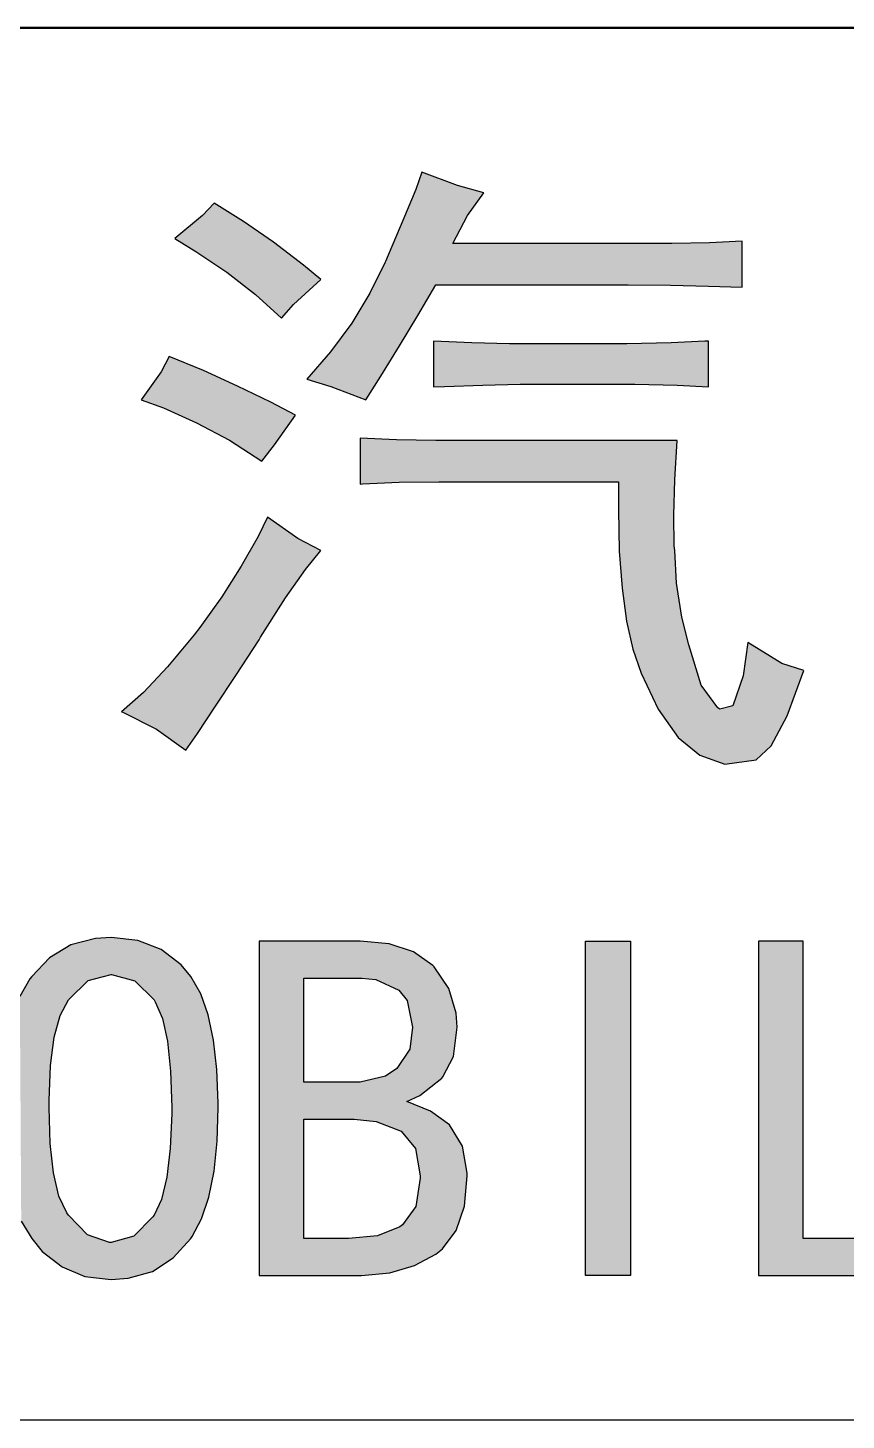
# Model space of a CAD drawing. Extents: x 0 to 420, y 0 to 297.
# Drawn here: x 343.24 to 350.29, y 35 to 47 of the extents above; entities that cross this region are included whole.
import ezdxf

# ---------------------------------------------------------------- set-up
doc = ezdxf.new("R2010")
doc.units = 0

msp = doc.modelspace()

# ---------------------------------------------------------------- linework, layer by layer
at = {"color": 7, "lineweight": 50}
msp.add_line((415, 47), (235, 47), dxfattribs=at)
at = {"color": 154, "lineweight": 25, "ltscale": 0.003903}
msp.add_line((346.636, 45.755), (346.585, 45.608), dxfattribs=at)
at = {"color": 154, "lineweight": 25, "ltscale": 0.008245}
msp.add_line((346.945, 45.641), (346.636, 45.755), dxfattribs=at)
at = {"color": 154, "lineweight": 25, "ltscale": 0.007268}
msp.add_line((346.585, 45.608), (346.474, 45.339), dxfattribs=at)
at = {"color": 154, "lineweight": 25, "ltscale": 0.005832}
msp.add_line((347.17, 45.578), (346.945, 45.641), dxfattribs=at)
at = {"color": 154, "lineweight": 25, "ltscale": 0.003649}
msp.add_line((344.846, 45.49), (344.746, 45.383), dxfattribs=at)
at = {"color": 154, "lineweight": 25, "ltscale": 0.007487}
msp.add_line((345.1, 45.331), (344.846, 45.49), dxfattribs=at)
at = {"color": 154, "lineweight": 25, "ltscale": 0.006006}
msp.add_line((347.03, 45.383), (347.17, 45.578), dxfattribs=at)
at = {"color": 154, "lineweight": 25, "ltscale": 0.007782}
msp.add_line((344.746, 45.383), (344.507, 45.184), dxfattribs=at)
at = {"color": 154, "lineweight": 25, "ltscale": 0.006837}
msp.add_line((346.905, 45.14), (347.03, 45.383), dxfattribs=at)
at = {"color": 154, "lineweight": 25, "ltscale": 0.007816}
msp.add_line((345.358, 45.154), (345.1, 45.331), dxfattribs=at)
at = {"color": 154, "lineweight": 25, "ltscale": 0.009613}
msp.add_line((346.474, 45.339), (346.323, 44.985), dxfattribs=at)
at = {"color": 154, "lineweight": 25, "ltscale": 0.005291}
msp.add_line((344.507, 45.184), (344.687, 45.073), dxfattribs=at)
at = {"color": 154, "lineweight": 25, "ltscale": 0.008142}
msp.add_line((345.616, 44.956), (345.358, 45.154), dxfattribs=at)
at = {"color": 154, "lineweight": 25, "ltscale": 0.038126}
msp.add_line((348.43, 45.14), (346.905, 45.14), dxfattribs=at)
at = {"color": 154, "lineweight": 25, "ltscale": 0.009025}
msp.add_line((348.791, 45.14), (348.43, 45.14), dxfattribs=at)
at = {"color": 154, "lineweight": 25, "ltscale": 0.008105}
msp.add_line((349.115, 45.147), (348.791, 45.14), dxfattribs=at)
at = {"color": 154, "lineweight": 25, "ltscale": 0.007101}
msp.add_line((349.399, 45.162), (349.115, 45.147), dxfattribs=at)
at = {"color": 154, "lineweight": 25, "ltscale": 0.009946}
for p, q in [((349.399, 44.764), (349.399, 45.162)), ((346.106, 43.464), (346.106, 43.066))]:
    msp.add_line(p, q, dxfattribs=at)
at = {"color": 154, "lineweight": 25, "ltscale": 0.008097}
msp.add_line((344.687, 45.073), (344.956, 44.893), dxfattribs=at)
at = {"color": 154, "lineweight": 25, "ltscale": 0.00781}
msp.add_line((344.956, 44.893), (345.203, 44.701), dxfattribs=at)
at = {"color": 154, "lineweight": 25, "ltscale": 0.004904}
for p, q in [((345.767, 44.83), (345.616, 44.956)), ((346.457, 37.492), (346.582, 37.34))]:
    msp.add_line(p, q, dxfattribs=at)
at = {"color": 154, "lineweight": 25, "ltscale": 0.007495}
msp.add_line((346.319, 44.981), (346.187, 44.712), dxfattribs=at)
at = {"color": 154, "lineweight": 25, "ltscale": 0.000130419}
msp.add_line((346.323, 44.985), (346.319, 44.981), dxfattribs=at)
at = {"color": 154, "lineweight": 25, "ltscale": 0.007954}
msp.add_line((345.531, 44.617), (345.767, 44.83), dxfattribs=at)
at = {"color": 154, "lineweight": 25, "ltscale": 0.007676}
msp.add_line((346.603, 44.521), (346.758, 44.786), dxfattribs=at)
at = {"color": 154, "lineweight": 25, "ltscale": 0.041164}
msp.add_line((346.758, 44.786), (348.404, 44.786), dxfattribs=at)
at = {"color": 154, "lineweight": 25, "ltscale": 0.000276184}
msp.add_line((348.404, 44.786), (348.415, 44.786), dxfattribs=at)
at = {"color": 154, "lineweight": 25, "ltscale": 0.009117}
msp.add_line((348.415, 44.786), (348.78, 44.782), dxfattribs=at)
at = {"color": 154, "lineweight": 25, "ltscale": 0.008198}
msp.add_line((348.78, 44.782), (349.108, 44.775), dxfattribs=at)
at = {"color": 154, "lineweight": 25, "ltscale": 0.007281}
msp.add_line((349.108, 44.775), (349.399, 44.764), dxfattribs=at)
at = {"color": 154, "lineweight": 25, "ltscale": 0.007564}
msp.add_line((345.203, 44.701), (345.428, 44.499), dxfattribs=at)
at = {"color": 154, "lineweight": 25, "ltscale": 0.007518}
msp.add_line((346.187, 44.712), (346.032, 44.455), dxfattribs=at)
at = {"color": 154, "lineweight": 25, "ltscale": 0.003915}
msp.add_line((345.428, 44.499), (345.531, 44.617), dxfattribs=at)
at = {"color": 154, "lineweight": 25, "ltscale": 0.007644}
msp.add_line((346.445, 44.259), (346.603, 44.521), dxfattribs=at)
at = {"color": 154, "lineweight": 25, "ltscale": 0.007699}
msp.add_line((346.032, 44.455), (345.848, 44.208), dxfattribs=at)
at = {"color": 154, "lineweight": 25, "ltscale": 0.009854}
for p, q in [((346.736, 44.3), (346.736, 43.906)), ((349.108, 43.906), (349.108, 44.3))]:
    msp.add_line(p, q, dxfattribs=at)
at = {"color": 154, "lineweight": 25, "ltscale": 0.008296}
msp.add_line((347.067, 44.285), (346.736, 44.3), dxfattribs=at)
at = {"color": 154, "lineweight": 25, "ltscale": 0.008106}
msp.add_line((347.391, 44.278), (347.067, 44.285), dxfattribs=at)
at = {"color": 154, "lineweight": 25, "ltscale": 0.009579}
msp.add_line((348.787, 44.285), (348.404, 44.278), dxfattribs=at)
at = {"color": 154, "lineweight": 25, "ltscale": 0.007193}
msp.add_line((349.075, 44.3), (348.787, 44.285), dxfattribs=at)
at = {"color": 154, "lineweight": 25, "ltscale": 0.000828552}
msp.add_line((349.108, 44.3), (349.075, 44.3), dxfattribs=at)
at = {"color": 154, "lineweight": 25, "ltscale": 0.003749}
msp.add_line((344.459, 44.167), (344.389, 44.035), dxfattribs=at)
at = {"color": 154, "lineweight": 25, "ltscale": 0.007969}
for p, q in [((344.754, 44.046), (344.459, 44.167)), ((344.857, 41.154), (345.034, 41.419))]:
    msp.add_line(p, q, dxfattribs=at)
at = {"color": 154, "lineweight": 25, "ltscale": 0.007771}
msp.add_line((345.848, 44.208), (345.645, 43.972), dxfattribs=at)
at = {"color": 154, "lineweight": 25, "ltscale": 0.007692}
msp.add_line((346.282, 43.998), (346.445, 44.259), dxfattribs=at)
at = {"color": 154, "lineweight": 25, "ltscale": 0.002303}
for p, q in [((347.483, 44.278), (347.391, 44.278)), ((348.382, 43.928), (348.474, 43.928))]:
    msp.add_line(p, q, dxfattribs=at)
at = {"color": 154, "lineweight": 25, "ltscale": 0.023022}
msp.add_line((348.404, 44.278), (347.483, 44.278), dxfattribs=at)
at = {"color": 154, "lineweight": 25, "ltscale": 0.008079}
msp.add_line((345.048, 43.913), (344.754, 44.046), dxfattribs=at)
at = {"color": 154, "lineweight": 25, "ltscale": 0.007387}
msp.add_line((344.389, 44.035), (344.216, 43.795), dxfattribs=at)
at = {"color": 154, "lineweight": 25, "ltscale": 0.00539}
msp.add_line((345.645, 43.972), (345.851, 43.909), dxfattribs=at)
at = {"color": 154, "lineweight": 25, "ltscale": 0.006004}
msp.add_line((346.154, 43.795), (346.282, 43.998), dxfattribs=at)
at = {"color": 154, "lineweight": 25, "ltscale": 0.008292}
msp.add_line((346.831, 43.909), (347.163, 43.92), dxfattribs=at)
at = {"color": 154, "lineweight": 25, "ltscale": 0.008015}
msp.add_line((347.163, 43.92), (347.483, 43.928), dxfattribs=at)
at = {"color": 154, "lineweight": 25, "ltscale": 0.022469}
msp.add_line((347.483, 43.928), (348.382, 43.928), dxfattribs=at)
at = {"color": 154, "lineweight": 25, "ltscale": 0.009119}
for p, q in [((348.474, 43.928), (348.839, 43.92)), ((345.034, 41.419), (345.233, 41.725))]:
    msp.add_line(p, q, dxfattribs=at)
at = {"color": 154, "lineweight": 25, "ltscale": 0.006732}
msp.add_line((348.839, 43.92), (349.108, 43.906), dxfattribs=at)
at = {"color": 154, "lineweight": 25, "ltscale": 0.00799}
msp.add_line((345.336, 43.773), (345.048, 43.913), dxfattribs=at)
at = {"color": 154, "lineweight": 25, "ltscale": 0.008072}
msp.add_line((345.851, 43.909), (346.154, 43.795), dxfattribs=at)
at = {"color": 154, "lineweight": 25, "ltscale": 0.002396}
msp.add_line((346.736, 43.906), (346.831, 43.909), dxfattribs=at)
at = {"color": 154, "lineweight": 25, "ltscale": 0.005099}
msp.add_line((344.216, 43.795), (344.408, 43.725), dxfattribs=at)
at = {"color": 154, "lineweight": 25, "ltscale": 0.007873}
msp.add_line((344.408, 43.725), (344.695, 43.596), dxfattribs=at)
at = {"color": 154, "lineweight": 25, "ltscale": 0.005932}
msp.add_line((345.546, 43.663), (345.336, 43.773), dxfattribs=at)
at = {"color": 154, "lineweight": 25, "ltscale": 0.008033}
msp.add_line((344.695, 43.596), (344.978, 43.445), dxfattribs=at)
at = {"color": 154, "lineweight": 25, "ltscale": 0.007868}
msp.add_line((345.365, 43.405), (345.546, 43.663), dxfattribs=at)
at = {"color": 154, "lineweight": 25, "ltscale": 0.008327}
msp.add_line((344.978, 43.445), (345.258, 43.265), dxfattribs=at)
at = {"color": 154, "lineweight": 25, "ltscale": 0.007836}
msp.add_line((346.419, 43.449), (346.106, 43.464), dxfattribs=at)
at = {"color": 154, "lineweight": 25, "ltscale": 0.008474}
msp.add_line((346.758, 43.442), (346.419, 43.449), dxfattribs=at)
at = {"color": 154, "lineweight": 25, "ltscale": 0.000644684}
msp.add_line((346.783, 43.442), (346.758, 43.442), dxfattribs=at)
at = {"color": 154, "lineweight": 25, "ltscale": 0.051386}
msp.add_line((348.839, 43.442), (346.783, 43.442), dxfattribs=at)
at = {"color": 154, "lineweight": 25, "ltscale": 0.00849}
msp.add_line((348.817, 43.103), (348.839, 43.442), dxfattribs=at)
at = {"color": 154, "lineweight": 25, "ltscale": 0.004402}
msp.add_line((345.258, 43.265), (345.365, 43.405), dxfattribs=at)
at = {"color": 154, "lineweight": 25, "ltscale": 0.007928}
msp.add_line((346.124, 43.07), (346.441, 43.084), dxfattribs=at)
at = {"color": 154, "lineweight": 25, "ltscale": 0.008565}
msp.add_line((346.441, 43.084), (346.783, 43.088), dxfattribs=at)
at = {"color": 154, "lineweight": 25, "ltscale": 0.038678}
msp.add_line((346.783, 43.088), (348.331, 43.088), dxfattribs=at)
at = {"color": 154, "lineweight": 25, "ltscale": 0.005986}
msp.add_line((348.331, 43.088), (348.331, 42.849), dxfattribs=at)
at = {"color": 154, "lineweight": 25, "ltscale": 0.007554}
msp.add_line((348.809, 42.801), (348.817, 43.103), dxfattribs=at)
at = {"color": 154, "lineweight": 25, "ltscale": 0.000469915}
msp.add_line((346.106, 43.066), (346.124, 43.07), dxfattribs=at)
at = {"color": 154, "lineweight": 25, "ltscale": 0.008935}
msp.add_line((348.331, 42.849), (348.338, 42.491), dxfattribs=at)
at = {"color": 154, "lineweight": 25, "ltscale": 0.004613}
msp.add_line((345.306, 42.782), (345.225, 42.616), dxfattribs=at)
at = {"color": 154, "lineweight": 25, "ltscale": 0.007997}
msp.add_line((345.568, 42.598), (345.306, 42.782), dxfattribs=at)
at = {"color": 154, "lineweight": 25, "ltscale": 0.006631}
msp.add_line((348.813, 42.535), (348.809, 42.801), dxfattribs=at)
at = {"color": 154, "lineweight": 25, "ltscale": 0.007424}
msp.add_line((345.225, 42.616), (345.078, 42.359), dxfattribs=at)
at = {"color": 154, "lineweight": 25, "ltscale": 0.005602}
msp.add_line((345.767, 42.495), (345.568, 42.598), dxfattribs=at)
at = {"color": 154, "lineweight": 25, "ltscale": 0.005235}
msp.add_line((345.634, 42.333), (345.767, 42.495), dxfattribs=at)
at = {"color": 154, "lineweight": 25, "ltscale": 0.008038}
msp.add_line((348.338, 42.491), (348.364, 42.171), dxfattribs=at)
at = {"color": 154, "lineweight": 25, "ltscale": 0.001017}
msp.add_line((348.817, 42.495), (348.813, 42.535), dxfattribs=at)
at = {"color": 154, "lineweight": 25, "ltscale": 0.007009}
msp.add_line((348.831, 42.215), (348.817, 42.495), dxfattribs=at)
at = {"color": 154, "lineweight": 25, "ltscale": 0.007741}
msp.add_line((345.078, 42.359), (344.912, 42.097), dxfattribs=at)
at = {"color": 154, "lineweight": 25, "ltscale": 0.007537}
msp.add_line((345.461, 42.086), (345.634, 42.333), dxfattribs=at)
at = {"color": 154, "lineweight": 25, "ltscale": 0.00715}
msp.add_line((348.364, 42.171), (348.401, 41.887), dxfattribs=at)
at = {"color": 154, "lineweight": 25, "ltscale": 0.007464}
msp.add_line((348.879, 41.92), (348.831, 42.215), dxfattribs=at)
at = {"color": 154, "lineweight": 25, "ltscale": 0.008125}
msp.add_line((344.912, 42.097), (344.724, 41.832), dxfattribs=at)
at = {"color": 154, "lineweight": 25, "ltscale": 0.010015}
msp.add_line((345.247, 41.747), (345.461, 42.086), dxfattribs=at)
at = {"color": 154, "lineweight": 25, "ltscale": 0.006233}
msp.add_line((348.401, 41.887), (348.456, 41.644), dxfattribs=at)
at = {"color": 154, "lineweight": 25, "ltscale": 0.006165}
msp.add_line((348.938, 41.681), (348.879, 41.92), dxfattribs=at)
at = {"color": 154, "lineweight": 25, "ltscale": 0.008961}
msp.add_line((344.673, 41.769), (344.444, 41.493), dxfattribs=at)
at = {"color": 154, "lineweight": 25, "ltscale": 0.002028}
msp.add_line((344.724, 41.832), (344.673, 41.769), dxfattribs=at)
at = {"color": 154, "lineweight": 25, "ltscale": 0.000664164}
msp.add_line((345.233, 41.725), (345.247, 41.747), dxfattribs=at)
at = {"color": 154, "lineweight": 25, "ltscale": 0.005446}
msp.add_line((348.456, 41.644), (348.526, 41.438), dxfattribs=at)
at = {"color": 154, "lineweight": 25, "ltscale": 0.009059}
msp.add_line((349.045, 41.335), (348.938, 41.681), dxfattribs=at)
at = {"color": 154, "lineweight": 25, "ltscale": 0.007254}
msp.add_line((349.447, 41.703), (349.406, 41.416), dxfattribs=at)
at = {"color": 154, "lineweight": 25, "ltscale": 0.008639}
msp.add_line((349.741, 41.522), (349.447, 41.703), dxfattribs=at)
at = {"color": 154, "lineweight": 25, "ltscale": 0.004951}
msp.add_line((349.929, 41.46), (349.741, 41.522), dxfattribs=at)
at = {"color": 154, "lineweight": 25, "ltscale": 0.007558}
msp.add_line((344.444, 41.493), (344.238, 41.272), dxfattribs=at)
at = {"color": 154, "lineweight": 25, "ltscale": 0.008568}
msp.add_line((348.526, 41.438), (348.673, 41.128), dxfattribs=at)
at = {"color": 154, "lineweight": 25, "ltscale": 0.006815}
msp.add_line((349.406, 41.416), (349.318, 41.158), dxfattribs=at)
at = {"color": 154, "lineweight": 25, "ltscale": 0.010401}
msp.add_line((349.786, 41.069), (349.929, 41.46), dxfattribs=at)
at = {"color": 154, "lineweight": 25, "ltscale": 0.00606}
msp.add_line((349.189, 41.139), (349.045, 41.335), dxfattribs=at)
at = {"color": 154, "lineweight": 25, "ltscale": 0.006332}
msp.add_line((344.238, 41.272), (344.047, 41.106), dxfattribs=at)
at = {"color": 154, "lineweight": 25, "ltscale": 0.000291144}
msp.add_line((344.047, 41.106), (344.058, 41.103), dxfattribs=at)
at = {"color": 154, "lineweight": 25, "ltscale": 0.008154}
msp.add_line((344.058, 41.103), (344.349, 40.955), dxfattribs=at)
at = {"color": 154, "lineweight": 25, "ltscale": 0.00705}
msp.add_line((344.702, 40.918), (344.857, 41.154), dxfattribs=at)
at = {"color": 154, "lineweight": 25, "ltscale": 0.007462}
msp.add_line((348.673, 41.128), (348.846, 40.885), dxfattribs=at)
at = {"color": 154, "lineweight": 25, "ltscale": 0.000459957}
msp.add_line((349.204, 41.128), (349.189, 41.139), dxfattribs=at)
at = {"color": 154, "lineweight": 25, "ltscale": 0.002948}
msp.add_line((349.318, 41.158), (349.204, 41.128), dxfattribs=at)
at = {"color": 154, "lineweight": 25, "ltscale": 0.007291}
msp.add_line((349.649, 40.812), (349.786, 41.069), dxfattribs=at)
at = {"color": 154, "lineweight": 25, "ltscale": 0.007794}
msp.add_line((344.349, 40.955), (344.603, 40.775), dxfattribs=at)
at = {"color": 154, "lineweight": 25, "ltscale": 0.004368}
msp.add_line((344.603, 40.775), (344.702, 40.918), dxfattribs=at)
at = {"color": 154, "lineweight": 25, "ltscale": 0.006084}
msp.add_line((348.846, 40.885), (349.034, 40.73), dxfattribs=at)
at = {"color": 154, "lineweight": 25, "ltscale": 0.00443}
msp.add_line((349.52, 40.69), (349.649, 40.812), dxfattribs=at)
at = {"color": 154, "lineweight": 25, "ltscale": 0.005681}
msp.add_line((349.034, 40.73), (349.248, 40.653), dxfattribs=at)
at = {"color": 154, "lineweight": 25, "ltscale": 0.006877}
msp.add_line((349.248, 40.653), (349.52, 40.69), dxfattribs=at)
at = {"color": 154, "lineweight": 25, "ltscale": 0.005483}
msp.add_line((343.822, 39.152), (343.61, 39.097), dxfattribs=at)
at = {"color": 154, "lineweight": 25, "ltscale": 0.003423}
msp.add_line((343.959, 39.16), (343.822, 39.152), dxfattribs=at)
at = {"color": 154, "lineweight": 25, "ltscale": 0.005779}
msp.add_line((344.189, 39.134), (343.959, 39.16), dxfattribs=at)
at = {"color": 154, "lineweight": 25, "ltscale": 0.005386}
msp.add_line((344.389, 39.056), (344.189, 39.134), dxfattribs=at)
at = {"color": 154, "lineweight": 25, "ltscale": 0.021806}
msp.add_line((346.105, 39.128), (345.233, 39.128), dxfattribs=at)
at = {"color": 154, "lineweight": 25, "ltscale": 0.072032}
for p, q in [((345.233, 39.128), (345.233, 36.247)), ((348.047, 36.247), (348.047, 39.128)), ((348.434, 39.128), (348.434, 36.247)), ((349.539, 39.128), (349.539, 36.247))]:
    msp.add_line(p, q, dxfattribs=at)
at = {"color": 154, "lineweight": 25, "ltscale": 0.006278}
msp.add_line((346.355, 39.105), (346.105, 39.128), dxfattribs=at)
at = {"color": 154, "lineweight": 25, "ltscale": 0.009667}
for p, q in [((348.047, 39.128), (348.434, 39.128)), ((349.925, 39.128), (349.539, 39.128)), ((348.434, 36.247), (348.047, 36.247))]:
    msp.add_line(p, q, dxfattribs=at)
at = {"color": 154, "lineweight": 25, "ltscale": 0.064036}
msp.add_line((349.925, 36.567), (349.925, 39.128), dxfattribs=at)
at = {"color": 154, "lineweight": 25, "ltscale": 0.005348}
for p, q in [((343.61, 39.097), (343.427, 38.986)), ((346.986, 37.361), (346.875, 37.544))]:
    msp.add_line(p, q, dxfattribs=at)
at = {"color": 154, "lineweight": 25, "ltscale": 0.005393}
msp.add_line((344.561, 38.925), (344.389, 39.056), dxfattribs=at)
at = {"color": 154, "lineweight": 25, "ltscale": 0.005517}
for p, q in [((346.564, 39.035), (346.355, 39.105)), ((346.933, 36.634), (347.003, 36.843))]:
    msp.add_line(p, q, dxfattribs=at)
at = {"color": 154, "lineweight": 25, "ltscale": 0.005061}
msp.add_line((346.73, 38.919), (346.564, 39.035), dxfattribs=at)
at = {"color": 154, "lineweight": 25, "ltscale": 0.005604}
msp.add_line((343.427, 38.986), (343.273, 38.823), dxfattribs=at)
at = {"color": 154, "lineweight": 25, "ltscale": 0.003304}
msp.add_line((344.645, 38.823), (344.561, 38.925), dxfattribs=at)
at = {"color": 154, "lineweight": 25, "ltscale": 0.000411084}
msp.add_line((346.742, 38.908), (346.73, 38.919), dxfattribs=at)
at = {"color": 154, "lineweight": 25, "ltscale": 0.005645}
msp.add_line((346.869, 38.721), (346.742, 38.908), dxfattribs=at)
at = {"color": 154, "lineweight": 25, "ltscale": 0.004364}
msp.add_line((343.258, 38.803), (343.171, 38.652), dxfattribs=at)
at = {"color": 154, "lineweight": 25, "ltscale": 0.000625175}
msp.add_line((343.273, 38.823), (343.258, 38.803), dxfattribs=at)
at = {"color": 154, "lineweight": 25, "ltscale": 0.005808}
for p, q in [((343.593, 38.625), (343.759, 38.788)), ((344.163, 38.785), (344.328, 38.623)), ((344.317, 36.753), (344.154, 36.587))]:
    msp.add_line(p, q, dxfattribs=at)
at = {"color": 154, "lineweight": 25, "ltscale": 0.005183}
msp.add_line((343.759, 38.788), (343.959, 38.841), dxfattribs=at)
at = {"color": 154, "lineweight": 25, "ltscale": 7.24792e-05}
msp.add_line((343.959, 38.841), (343.962, 38.841), dxfattribs=at)
at = {"color": 154, "lineweight": 25, "ltscale": 0.005202}
msp.add_line((343.962, 38.841), (344.163, 38.785), dxfattribs=at)
at = {"color": 154, "lineweight": 25, "ltscale": 0.004264}
msp.add_line((344.73, 38.675), (344.645, 38.823), dxfattribs=at)
at = {"color": 154, "lineweight": 25, "ltscale": 0.022387}
msp.add_line((345.619, 37.913), (345.619, 38.809), dxfattribs=at)
at = {"color": 154, "lineweight": 25, "ltscale": 0.012502}
msp.add_line((345.619, 38.809), (346.119, 38.809), dxfattribs=at)
at = {"color": 154, "lineweight": 25, "ltscale": 0.002994}
msp.add_line((346.119, 38.809), (346.239, 38.797), dxfattribs=at)
at = {"color": 154, "lineweight": 25, "ltscale": 0.005498}
msp.add_line((346.239, 38.797), (346.439, 38.707), dxfattribs=at)
at = {"color": 154, "lineweight": 25, "ltscale": 0.00485}
msp.add_line((344.794, 38.492), (344.73, 38.675), dxfattribs=at)
at = {"color": 154, "lineweight": 25, "ltscale": 0.00285}
msp.add_line((346.439, 38.707), (346.509, 38.617), dxfattribs=at)
at = {"color": 154, "lineweight": 25, "ltscale": 0.005542}
for p, q in [((346.933, 38.509), (346.869, 38.721)), ((346.361, 36.27), (346.573, 36.334))]:
    msp.add_line(p, q, dxfattribs=at)
at = {"color": 154, "lineweight": 25, "ltscale": 0.003771}
msp.add_line((343.52, 38.489), (343.59, 38.623), dxfattribs=at)
at = {"color": 154, "lineweight": 25, "ltscale": 0.000103176}
msp.add_line((343.59, 38.623), (343.593, 38.625), dxfattribs=at)
at = {"color": 154, "lineweight": 25, "ltscale": 0.000487656}
msp.add_line((344.328, 38.623), (344.337, 38.605), dxfattribs=at)
at = {"color": 154, "lineweight": 25, "ltscale": 0.003904}
msp.add_line((344.337, 38.605), (344.401, 38.463), dxfattribs=at)
at = {"color": 154, "lineweight": 25, "ltscale": 0.005859}
msp.add_line((346.509, 38.617), (346.555, 38.387), dxfattribs=at)
at = {"color": 154, "lineweight": 25, "ltscale": 0.004902}
msp.add_line((343.468, 38.3), (343.52, 38.489), dxfattribs=at)
at = {"color": 154, "lineweight": 25, "ltscale": 0.005062}
for p, q in [((344.401, 38.463), (344.445, 38.265)), ((344.154, 36.587), (343.959, 36.532))]:
    msp.add_line(p, q, dxfattribs=at)
at = {"color": 154, "lineweight": 25, "ltscale": 0.005574}
msp.add_line((344.84, 38.274), (344.794, 38.492), dxfattribs=at)
at = {"color": 154, "lineweight": 25, "ltscale": 0.003061}
msp.add_line((346.942, 38.387), (346.933, 38.509), dxfattribs=at)
at = {"color": 154, "lineweight": 25, "ltscale": 0.006158}
msp.add_line((343.436, 38.056), (343.468, 38.3), dxfattribs=at)
at = {"color": 154, "lineweight": 25, "ltscale": 0.00476}
msp.add_line((346.555, 38.387), (346.532, 38.198), dxfattribs=at)
at = {"color": 154, "lineweight": 25, "ltscale": 0.006374}
msp.add_line((346.91, 38.134), (346.942, 38.387), dxfattribs=at)
at = {"color": 154, "lineweight": 25, "ltscale": 0.00643}
msp.add_line((344.445, 38.265), (344.471, 38.009), dxfattribs=at)
at = {"color": 154, "lineweight": 25, "ltscale": 0.006365}
for p, q in [((344.869, 38.021), (344.84, 38.274)), ((343.462, 37.131), (343.433, 37.384))]:
    msp.add_line(p, q, dxfattribs=at)
at = {"color": 154, "lineweight": 25, "ltscale": 0.004979}
msp.add_line((346.532, 38.198), (346.422, 38.032), dxfattribs=at)
at = {"color": 154, "lineweight": 25, "ltscale": 0.007492}
msp.add_line((343.424, 37.756), (343.436, 38.056), dxfattribs=at)
at = {"color": 154, "lineweight": 25, "ltscale": 0.004943}
msp.add_line((346.817, 37.96), (346.91, 38.134), dxfattribs=at)
at = {"color": 154, "lineweight": 25, "ltscale": 0.007853}
msp.add_line((344.471, 38.009), (344.48, 37.695), dxfattribs=at)
at = {"color": 154, "lineweight": 25, "ltscale": 0.007202}
msp.add_line((344.881, 37.733), (344.869, 38.021), dxfattribs=at)
at = {"color": 154, "lineweight": 25, "ltscale": 0.005606}
msp.add_line((346.323, 37.966), (346.105, 37.913), dxfattribs=at)
at = {"color": 154, "lineweight": 25, "ltscale": 0.002984}
msp.add_line((346.422, 38.032), (346.323, 37.966), dxfattribs=at)
at = {"color": 154, "lineweight": 25, "ltscale": 0.006051}
msp.add_line((346.619, 37.797), (346.808, 37.948), dxfattribs=at)
at = {"color": 154, "lineweight": 25, "ltscale": 0.000363007}
msp.add_line((346.808, 37.948), (346.817, 37.96), dxfattribs=at)
at = {"color": 154, "lineweight": 25, "ltscale": 0.012138}
msp.add_line((346.105, 37.913), (345.619, 37.913), dxfattribs=at)
at = {"color": 154, "lineweight": 25, "ltscale": 0.001526}
msp.add_line((343.424, 37.695), (343.424, 37.756), dxfattribs=at)
at = {"color": 154, "lineweight": 25, "ltscale": 0.00778}
msp.add_line((343.433, 37.384), (343.424, 37.695), dxfattribs=at)
at = {"color": 154, "lineweight": 25, "ltscale": 0.001308}
msp.add_line((344.48, 37.695), (344.48, 37.643), dxfattribs=at)
at = {"color": 154, "lineweight": 25, "ltscale": 0.007272}
msp.add_line((344.872, 37.404), (344.881, 37.695), dxfattribs=at)
at = {"color": 154, "lineweight": 25, "ltscale": 0.000944901}
msp.add_line((344.881, 37.695), (344.881, 37.733), dxfattribs=at)
at = {"color": 154, "lineweight": 25, "ltscale": 0.003122}
msp.add_line((346.506, 37.745), (346.619, 37.797), dxfattribs=at)
at = {"color": 154, "lineweight": 25, "ltscale": 0.005548}
msp.add_line((346.712, 37.663), (346.506, 37.745), dxfattribs=at)
at = {"color": 154, "lineweight": 25, "ltscale": 0.007565}
msp.add_line((344.48, 37.643), (344.468, 37.34), dxfattribs=at)
at = {"color": 154, "lineweight": 25, "ltscale": 0.025658}
msp.add_line((345.619, 36.567), (345.619, 37.593), dxfattribs=at)
at = {"color": 154, "lineweight": 25, "ltscale": 0.01083}
msp.add_line((345.619, 37.593), (346.052, 37.593), dxfattribs=at)
at = {"color": 154, "lineweight": 25, "ltscale": 0.004824}
msp.add_line((346.052, 37.593), (346.244, 37.573), dxfattribs=at)
at = {"color": 154, "lineweight": 25, "ltscale": 0.005683}
msp.add_line((346.244, 37.573), (346.457, 37.492), dxfattribs=at)
at = {"color": 154, "lineweight": 25, "ltscale": 0.005045}
msp.add_line((346.875, 37.544), (346.712, 37.663), dxfattribs=at)
at = {"color": 154, "lineweight": 25, "ltscale": 0.006221}
msp.add_line((344.468, 37.34), (344.439, 37.093), dxfattribs=at)
at = {"color": 154, "lineweight": 25, "ltscale": 0.006502}
msp.add_line((344.846, 37.146), (344.872, 37.404), dxfattribs=at)
at = {"color": 154, "lineweight": 25, "ltscale": 0.005975}
msp.add_line((346.582, 37.34), (346.622, 37.105), dxfattribs=at)
at = {"color": 154, "lineweight": 25, "ltscale": 0.005903}
msp.add_line((347.026, 37.128), (346.986, 37.361), dxfattribs=at)
at = {"color": 154, "lineweight": 25, "ltscale": 0.005148}
msp.add_line((343.508, 36.93), (343.462, 37.131), dxfattribs=at)
at = {"color": 154, "lineweight": 25, "ltscale": 0.004936}
msp.add_line((344.439, 37.093), (344.392, 36.901), dxfattribs=at)
at = {"color": 154, "lineweight": 25, "ltscale": 0.005716}
msp.add_line((344.799, 36.922), (344.846, 37.146), dxfattribs=at)
at = {"color": 154, "lineweight": 25, "ltscale": 0.006178}
msp.add_line((346.622, 37.085), (346.585, 36.84), dxfattribs=at)
at = {"color": 154, "lineweight": 25, "ltscale": 0.000508785}
msp.add_line((346.622, 37.105), (346.622, 37.085), dxfattribs=at)
at = {"color": 154, "lineweight": 25, "ltscale": 0.006568}
msp.add_line((347.003, 36.843), (347.026, 37.105), dxfattribs=at)
at = {"color": 154, "lineweight": 25, "ltscale": 0.000581455}
msp.add_line((347.026, 37.105), (347.026, 37.128), dxfattribs=at)
at = {"color": 154, "lineweight": 25, "ltscale": 0.003934}
msp.add_line((343.575, 36.788), (343.508, 36.93), dxfattribs=at)
at = {"color": 154, "lineweight": 25, "ltscale": 0.003706}
msp.add_line((344.392, 36.901), (344.328, 36.768), dxfattribs=at)
at = {"color": 154, "lineweight": 25, "ltscale": 0.004896}
msp.add_line((344.738, 36.736), (344.799, 36.922), dxfattribs=at)
at = {"color": 154, "lineweight": 25, "ltscale": 0.004842}
msp.add_line((346.585, 36.84), (346.471, 36.683), dxfattribs=at)
at = {"color": 154, "lineweight": 25, "ltscale": 0.000625098}
msp.add_line((343.59, 36.768), (343.575, 36.788), dxfattribs=at)
at = {"color": 154, "lineweight": 25, "ltscale": 0.005913}
msp.add_line((343.753, 36.596), (343.59, 36.768), dxfattribs=at)
at = {"color": 154, "lineweight": 25, "ltscale": 0.000465389}
for p, q in [((344.328, 36.768), (344.317, 36.753)), ((344.645, 36.567), (344.657, 36.582))]:
    msp.add_line(p, q, dxfattribs=at)
at = {"color": 154, "lineweight": 25, "ltscale": 0.004357}
msp.add_line((344.657, 36.582), (344.738, 36.736), dxfattribs=at)
at = {"color": 154, "lineweight": 25, "ltscale": 0.004338}
msp.add_line((343.183, 36.715), (343.273, 36.567), dxfattribs=at)
at = {"color": 154, "lineweight": 25, "ltscale": 0.005224}
msp.add_line((346.448, 36.666), (346.253, 36.59), dxfattribs=at)
at = {"color": 154, "lineweight": 25, "ltscale": 0.000726757}
msp.add_line((346.471, 36.683), (346.448, 36.666), dxfattribs=at)
at = {"color": 154, "lineweight": 25, "ltscale": 0.004928}
msp.add_line((346.814, 36.477), (346.933, 36.634), dxfattribs=at)
at = {"color": 154, "lineweight": 25, "ltscale": 0.003621}
msp.add_line((343.273, 36.567), (343.363, 36.454), dxfattribs=at)
at = {"color": 154, "lineweight": 25, "ltscale": 0.005057}
msp.add_line((343.945, 36.532), (343.753, 36.596), dxfattribs=at)
at = {"color": 154, "lineweight": 25, "ltscale": 0.000363159}
msp.add_line((343.959, 36.532), (343.945, 36.532), dxfattribs=at)
at = {"color": 154, "lineweight": 25, "ltscale": 0.005662}
msp.add_line((344.494, 36.398), (344.645, 36.567), dxfattribs=at)
at = {"color": 154, "lineweight": 25, "ltscale": 0.009594}
msp.add_line((346.003, 36.567), (345.619, 36.567), dxfattribs=at)
at = {"color": 154, "lineweight": 25, "ltscale": 0.006279}
msp.add_line((346.253, 36.59), (346.003, 36.567), dxfattribs=at)
at = {"color": 154, "lineweight": 25, "ltscale": 0.033945}
msp.add_line((351.283, 36.567), (349.925, 36.567), dxfattribs=at)
at = {"color": 154, "lineweight": 25, "ltscale": 0.005438}
msp.add_line((343.363, 36.454), (343.535, 36.32), dxfattribs=at)
at = {"color": 154, "lineweight": 25, "ltscale": 0.005363}
msp.add_line((344.314, 36.282), (344.494, 36.398), dxfattribs=at)
at = {"color": 154, "lineweight": 25, "ltscale": 0.005169}
msp.add_line((346.573, 36.334), (346.756, 36.43), dxfattribs=at)
at = {"color": 154, "lineweight": 25, "ltscale": 0.001861}
msp.add_line((346.756, 36.43), (346.814, 36.477), dxfattribs=at)
at = {"color": 154, "lineweight": 25, "ltscale": 0.005346}
msp.add_line((343.535, 36.32), (343.732, 36.238), dxfattribs=at)
at = {"color": 154, "lineweight": 25, "ltscale": 0.005432}
msp.add_line((344.104, 36.224), (344.314, 36.282), dxfattribs=at)
at = {"color": 154, "lineweight": 25, "ltscale": 0.020934}
msp.add_line((345.233, 36.247), (346.07, 36.247), dxfattribs=at)
at = {"color": 154, "lineweight": 25, "ltscale": 0.001163}
msp.add_line((346.07, 36.247), (346.116, 36.247), dxfattribs=at)
at = {"color": 154, "lineweight": 25, "ltscale": 0.006133}
msp.add_line((346.116, 36.247), (346.361, 36.27), dxfattribs=at)
at = {"color": 154, "lineweight": 25, "ltscale": 0.043612}
msp.add_line((349.539, 36.247), (351.283, 36.247), dxfattribs=at)
at = {"color": 154, "lineweight": 25, "ltscale": 0.005707}
msp.add_line((343.732, 36.238), (343.959, 36.212), dxfattribs=at)
at = {"color": 154, "lineweight": 25, "ltscale": 0.003645}
msp.add_line((343.959, 36.212), (344.104, 36.224), dxfattribs=at)
at = {"color": 7, "lineweight": 25}
msp.add_line((415, 35), (235, 35), dxfattribs=at)
at = {"color": 154, "lineweight": 5}
for points in [[(346.603, 44.521), (346.758, 44.786), (346.585, 45.608), (346.636, 45.755)], [(346.945, 45.641), (346.636, 45.755), (346.905, 45.14), (346.758, 44.786)], [(346.603, 44.521), (346.585, 45.608), (346.445, 44.259), (346.474, 45.339)], [(346.945, 45.641), (346.905, 45.14), (347.17, 45.578), (347.03, 45.383)], [(344.746, 45.383), (344.956, 44.893), (344.846, 45.49)], [(344.846, 45.49), (344.956, 44.893), (345.1, 45.331), (345.203, 44.701)], [(344.746, 45.383), (344.507, 45.184), (344.956, 44.893), (344.687, 45.073)], [(345.1, 45.331), (345.203, 44.701), (345.358, 45.154), (345.428, 44.499)], [(346.474, 45.339), (346.323, 44.985), (346.445, 44.259), (346.319, 44.981)], [(345.358, 45.154), (345.428, 44.499), (345.616, 44.956), (345.531, 44.617)], [(346.905, 45.14), (346.758, 44.786), (348.43, 45.14), (348.404, 44.786)], [(348.404, 44.786), (348.415, 44.786), (348.43, 45.14), (348.78, 44.782)], [(348.43, 45.14), (348.78, 44.782), (348.791, 45.14), (349.108, 44.775)], [(348.791, 45.14), (349.108, 44.775), (349.115, 45.147), (349.399, 44.764)], [(349.115, 45.147), (349.399, 44.764), (349.399, 45.162)], [(345.616, 44.956), (345.531, 44.617), (345.767, 44.83)], [(346.445, 44.259), (346.319, 44.981), (346.282, 43.998), (346.187, 44.712)], [(346.282, 43.998), (346.187, 44.712), (346.154, 43.795), (346.032, 44.455)], [(346.154, 43.795), (346.032, 44.455), (345.851, 43.909), (345.848, 44.208)], [(346.736, 44.3), (346.831, 43.909), (347.067, 44.285), (347.163, 43.92)], [(346.831, 43.909), (346.736, 44.3), (346.736, 43.906)], [(347.067, 44.285), (347.163, 43.92), (347.391, 44.278), (347.483, 43.928)], [(348.404, 44.278), (348.474, 43.928), (348.787, 44.285), (348.839, 43.92)], [(348.787, 44.285), (348.839, 43.92), (349.075, 44.3), (349.108, 43.906)], [(349.075, 44.3), (349.108, 43.906), (349.108, 44.3)], [(344.389, 44.035), (344.408, 43.725), (344.459, 44.167), (344.695, 43.596)], [(344.459, 44.167), (344.695, 43.596), (344.754, 44.046), (344.978, 43.445)], [(345.851, 43.909), (345.848, 44.208), (345.645, 43.972)], [(347.391, 44.278), (347.483, 43.928), (347.483, 44.278), (348.382, 43.928)], [(347.483, 44.278), (348.382, 43.928), (348.404, 44.278), (348.474, 43.928)], [(344.754, 44.046), (344.978, 43.445), (345.048, 43.913), (345.258, 43.265)], [(344.408, 43.725), (344.389, 44.035), (344.216, 43.795)], [(345.048, 43.913), (345.258, 43.265), (345.336, 43.773), (345.365, 43.405)], [(345.336, 43.773), (345.365, 43.405), (345.546, 43.663)], [(346.441, 43.084), (346.419, 43.449), (346.124, 43.07), (346.106, 43.464)], [(346.124, 43.07), (346.106, 43.464), (346.106, 43.066)], [(346.783, 43.088), (346.758, 43.442), (346.441, 43.084), (346.419, 43.449)], [(348.331, 43.088), (346.783, 43.442), (346.783, 43.088), (346.758, 43.442)], [(348.839, 43.442), (346.783, 43.442), (348.338, 42.491), (348.331, 43.088)], [(348.839, 43.442), (348.338, 42.491), (348.401, 41.887), (348.364, 42.171)], [(348.839, 43.442), (348.401, 41.887), (348.526, 41.438), (348.456, 41.644)], [(348.673, 41.128), (348.839, 43.442), (348.526, 41.438)], [(348.673, 41.128), (348.809, 42.801), (348.839, 43.442), (348.817, 43.103)], [(348.338, 42.491), (348.331, 43.088), (348.331, 42.849)], [(345.078, 42.359), (345.233, 41.725), (345.225, 42.616), (345.306, 42.782)], [(345.233, 41.725), (345.247, 41.747), (345.306, 42.782), (345.461, 42.086)], [(345.306, 42.782), (345.461, 42.086), (345.568, 42.598), (345.634, 42.333)], [(348.673, 41.128), (348.846, 40.885), (348.809, 42.801), (348.813, 42.535)], [(345.568, 42.598), (345.634, 42.333), (345.767, 42.495)], [(348.817, 42.495), (348.813, 42.535), (348.831, 42.215), (348.846, 40.885)], [(344.912, 42.097), (345.034, 41.419), (345.078, 42.359), (345.233, 41.725)], [(348.879, 41.92), (348.831, 42.215), (349.034, 40.73), (348.846, 40.885)], [(344.724, 41.832), (344.857, 41.154), (344.912, 42.097), (345.034, 41.419)], [(348.879, 41.92), (349.034, 40.73), (348.938, 41.681)], [(344.444, 41.493), (344.603, 40.775), (344.673, 41.769), (344.702, 40.918)], [(344.673, 41.769), (344.702, 40.918), (344.724, 41.832), (344.857, 41.154)], [(349.045, 41.335), (348.938, 41.681), (349.248, 40.653), (349.034, 40.73)], [(349.447, 41.703), (349.406, 41.416), (349.52, 40.69), (349.318, 41.158)], [(349.741, 41.522), (349.447, 41.703), (349.649, 40.812), (349.52, 40.69)], [(349.741, 41.522), (349.649, 40.812), (349.929, 41.46), (349.786, 41.069)], [(344.238, 41.272), (344.349, 40.955), (344.444, 41.493), (344.603, 40.775)], [(349.045, 41.335), (349.248, 40.653), (349.189, 41.139)], [(344.047, 41.106), (344.058, 41.103), (344.238, 41.272), (344.349, 40.955)], [(349.248, 40.653), (349.204, 41.128), (349.189, 41.139)], [(349.52, 40.69), (349.318, 41.158), (349.248, 40.653), (349.204, 41.128)], [(343.61, 39.097), (343.759, 38.788), (343.822, 39.152), (343.959, 38.841)], [(343.822, 39.152), (343.959, 38.841), (343.959, 39.16), (343.962, 38.841)], [(343.959, 39.16), (343.962, 38.841), (344.189, 39.134)], [(343.962, 38.841), (344.163, 38.785), (344.189, 39.134), (344.328, 38.623)], [(344.189, 39.134), (344.328, 38.623), (344.389, 39.056), (344.337, 38.605)], [(345.619, 38.809), (346.119, 38.809), (345.233, 39.128), (346.105, 39.128)], [(345.619, 38.809), (345.233, 39.128), (345.619, 37.593), (345.619, 36.567)], [(345.233, 39.128), (345.233, 36.247), (345.619, 36.567), (346.07, 36.247)], [(346.355, 39.105), (346.105, 39.128), (346.239, 38.797), (346.119, 38.809)], [(348.047, 39.128), (348.047, 36.247), (348.434, 39.128), (348.434, 36.247)], [(349.925, 36.567), (349.925, 39.128), (349.539, 36.247), (349.539, 39.128)], [(343.427, 38.986), (343.468, 38.3), (343.61, 39.097), (343.52, 38.489)], [(343.61, 39.097), (343.52, 38.489), (343.59, 38.623)], [(343.59, 38.623), (343.593, 38.625), (343.61, 39.097), (343.759, 38.788)], [(344.389, 39.056), (344.337, 38.605), (344.401, 38.463)], [(344.561, 38.925), (344.389, 39.056), (344.445, 38.265), (344.401, 38.463)], [(346.355, 39.105), (346.239, 38.797), (346.564, 39.035), (346.439, 38.707)], [(346.439, 38.707), (346.509, 38.617), (346.564, 39.035), (346.555, 38.387)], [(346.564, 39.035), (346.555, 38.387), (346.619, 37.797), (346.532, 38.198)], [(346.564, 39.035), (346.619, 37.797), (346.73, 38.919), (346.808, 37.948)], [(343.363, 36.454), (343.427, 38.986), (343.273, 36.567), (343.273, 38.823)], [(343.363, 36.454), (343.424, 37.695), (343.427, 38.986), (343.424, 37.756)], [(343.424, 37.756), (343.436, 38.056), (343.427, 38.986), (343.468, 38.3)], [(344.561, 38.925), (344.445, 38.265), (344.48, 37.695), (344.471, 38.009)], [(344.645, 36.567), (344.561, 38.925), (344.494, 36.398), (344.48, 37.695)], [(344.657, 36.582), (344.645, 38.823), (344.645, 36.567), (344.561, 38.925)], [(346.73, 38.919), (346.808, 37.948), (346.742, 38.908), (346.869, 38.721)], [(343.171, 38.652), (343.183, 36.715), (343.258, 38.803), (343.273, 36.567)], [(343.258, 38.803), (343.273, 36.567), (343.273, 38.823)], [(344.738, 36.736), (344.73, 38.675), (344.657, 36.582), (344.645, 38.823)], [(345.619, 38.809), (345.619, 37.593), (345.619, 37.913)], [(344.799, 36.922), (344.794, 38.492), (344.738, 36.736), (344.73, 38.675)], [(346.808, 37.948), (346.817, 37.96), (346.869, 38.721), (346.91, 38.134)], [(346.869, 38.721), (346.91, 38.134), (346.933, 38.509), (346.942, 38.387)], [(344.846, 37.146), (344.84, 38.274), (344.799, 36.922), (344.794, 38.492)], [(344.872, 37.404), (344.869, 38.021), (344.846, 37.146), (344.84, 38.274)], [(346.532, 38.198), (346.422, 38.032), (346.457, 37.492), (346.323, 37.966)], [(346.619, 37.797), (346.532, 38.198), (346.506, 37.745), (346.457, 37.492)], [(344.881, 37.695), (344.881, 37.733), (344.872, 37.404), (344.869, 38.021)], [(346.457, 37.492), (346.323, 37.966), (346.244, 37.573), (346.105, 37.913)], [(346.244, 37.573), (346.105, 37.913), (346.052, 37.593), (345.619, 37.913)], [(346.052, 37.593), (345.619, 37.913), (345.619, 37.593)], [(343.363, 36.454), (343.535, 36.32), (343.424, 37.695), (343.433, 37.384)], [(344.494, 36.398), (344.48, 37.695), (344.48, 37.643)], [(346.506, 37.745), (346.457, 37.492), (346.582, 37.34)], [(346.506, 37.745), (346.582, 37.34), (346.712, 37.663)], [(344.494, 36.398), (344.48, 37.643), (344.439, 37.093), (344.468, 37.34)], [(346.582, 37.34), (346.622, 37.105), (346.712, 37.663), (346.756, 36.43)], [(346.712, 37.663), (346.756, 36.43), (346.875, 37.544), (346.814, 36.477)], [(346.875, 37.544), (346.814, 36.477), (346.933, 36.634)], [(346.875, 37.544), (346.933, 36.634), (346.986, 37.361), (347.003, 36.843)], [(343.462, 37.131), (343.433, 37.384), (343.508, 36.93), (343.535, 36.32)], [(346.986, 37.361), (347.003, 36.843), (347.026, 37.128), (347.026, 37.105)], [(344.494, 36.398), (344.439, 37.093), (344.328, 36.768), (344.392, 36.901)], [(346.622, 37.105), (346.622, 37.085), (346.756, 36.43), (346.585, 36.84)], [(343.575, 36.788), (343.508, 36.93), (343.732, 36.238), (343.535, 36.32)], [(346.756, 36.43), (346.585, 36.84), (346.573, 36.334), (346.471, 36.683)], [(343.575, 36.788), (343.732, 36.238), (343.59, 36.768)], [(343.753, 36.596), (343.59, 36.768), (343.959, 36.212), (343.732, 36.238)], [(344.154, 36.587), (344.314, 36.282), (344.317, 36.753)], [(344.494, 36.398), (344.328, 36.768), (344.314, 36.282), (344.317, 36.753)], [(346.253, 36.59), (346.361, 36.27), (346.448, 36.666), (346.573, 36.334)], [(346.573, 36.334), (346.471, 36.683), (346.448, 36.666)], [(343.753, 36.596), (343.959, 36.212), (343.945, 36.532)], [(343.945, 36.532), (343.959, 36.212), (343.959, 36.532), (344.104, 36.224)], [(343.959, 36.532), (344.104, 36.224), (344.154, 36.587), (344.314, 36.282)], [(345.619, 36.567), (346.07, 36.247), (346.003, 36.567), (346.253, 36.59)], [(346.07, 36.247), (346.116, 36.247), (346.253, 36.59), (346.361, 36.27)], [(349.925, 36.567), (349.539, 36.247), (351.283, 36.567), (351.283, 36.247)]]:
    msp.add_solid(points, dxfattribs=at)

doc.saveas('drawing.dxf')
